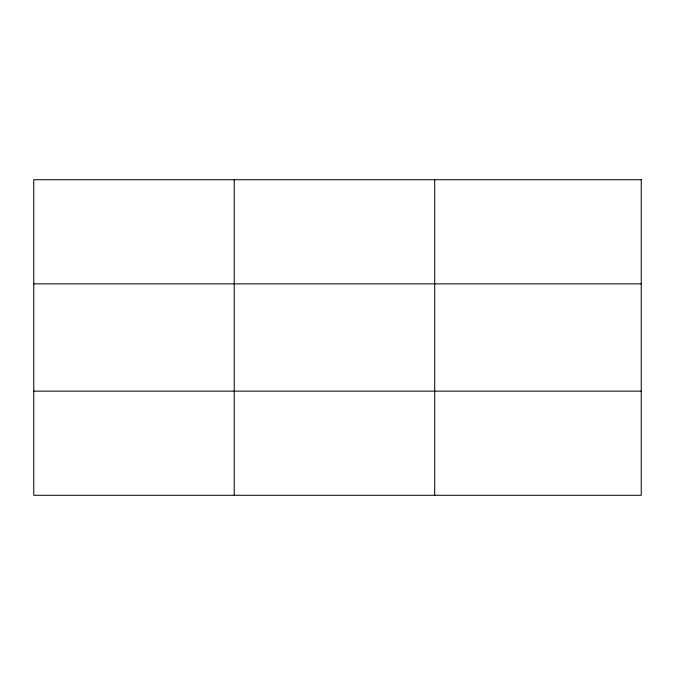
<?xml version="1.0" encoding="UTF-8"?>
<svg xmlns="http://www.w3.org/2000/svg" width="675" height="675" viewBox="0 0 675 675"><rect width="100%" height="100%" fill="white"/><g stroke="black" fill="none" stroke-linecap="round" stroke-linejoin="round"><path stroke-width="1.01" d="M234.225 495.281L234.225 179.719M434.7 495.281L434.7 179.719M33.75 283.854L641.25 283.854M33.75 391.146L641.25 391.146M641.25 179.719L641.25 495.281L33.75 495.281L33.75 179.719L641.25 179.719"/></g></svg>
